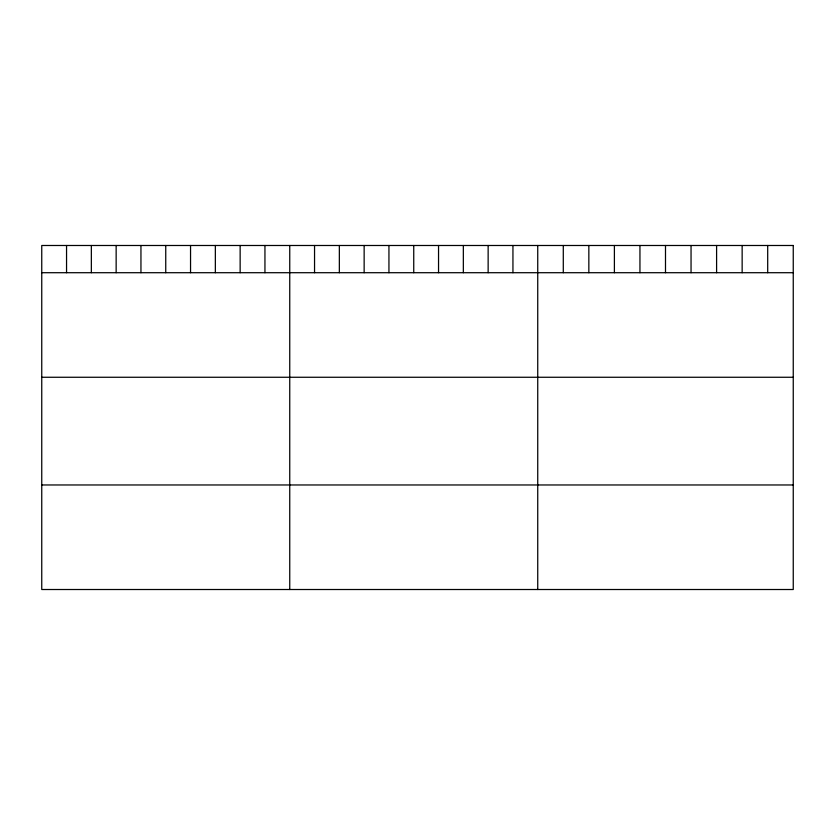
<?xml version="1.0" encoding="UTF-8"?>
<svg xmlns="http://www.w3.org/2000/svg" width="835" height="835" viewBox="0 0 835 835"><rect width="100%" height="100%" fill="white"/><g stroke="black" fill="none" stroke-linecap="round" stroke-linejoin="round"><path stroke-width="1.25" d="M41.75 272.711L793.25 272.711M41.75 377.263L793.25 377.263M41.75 484.968L793.25 484.968M767.699 245.49L767.699 272.711M742.148 245.49L742.148 272.711M716.597 245.49L716.597 272.711M691.046 245.49L691.046 272.711M665.495 245.49L665.495 272.711M639.944 245.49L639.944 272.711M614.393 245.49L614.393 272.711M588.842 245.49L588.842 272.711M563.291 245.49L563.291 272.711M537.74 245.49L537.74 589.51M512.94 245.49L512.94 272.711M488.141 245.49L488.141 272.711M463.341 245.49L463.341 272.711M438.542 245.49L438.542 272.711M413.742 245.49L413.742 272.711M388.943 245.49L388.943 272.711M364.143 245.49L364.143 272.711M339.344 245.49L339.344 272.711M314.545 245.49L314.545 272.711M289.745 245.49L289.745 589.51M264.945 245.49L264.945 272.711M240.146 245.49L240.146 272.711M215.346 245.49L215.346 272.711M190.547 245.49L190.547 272.711M165.748 245.49L165.748 272.711M140.948 245.49L140.948 272.711M116.148 245.49L116.148 272.711M91.349 245.49L91.349 272.711M66.549 245.49L66.549 272.711M793.25 245.49L41.75 245.49L41.75 589.51L793.25 589.51L793.25 245.49"/></g></svg>
